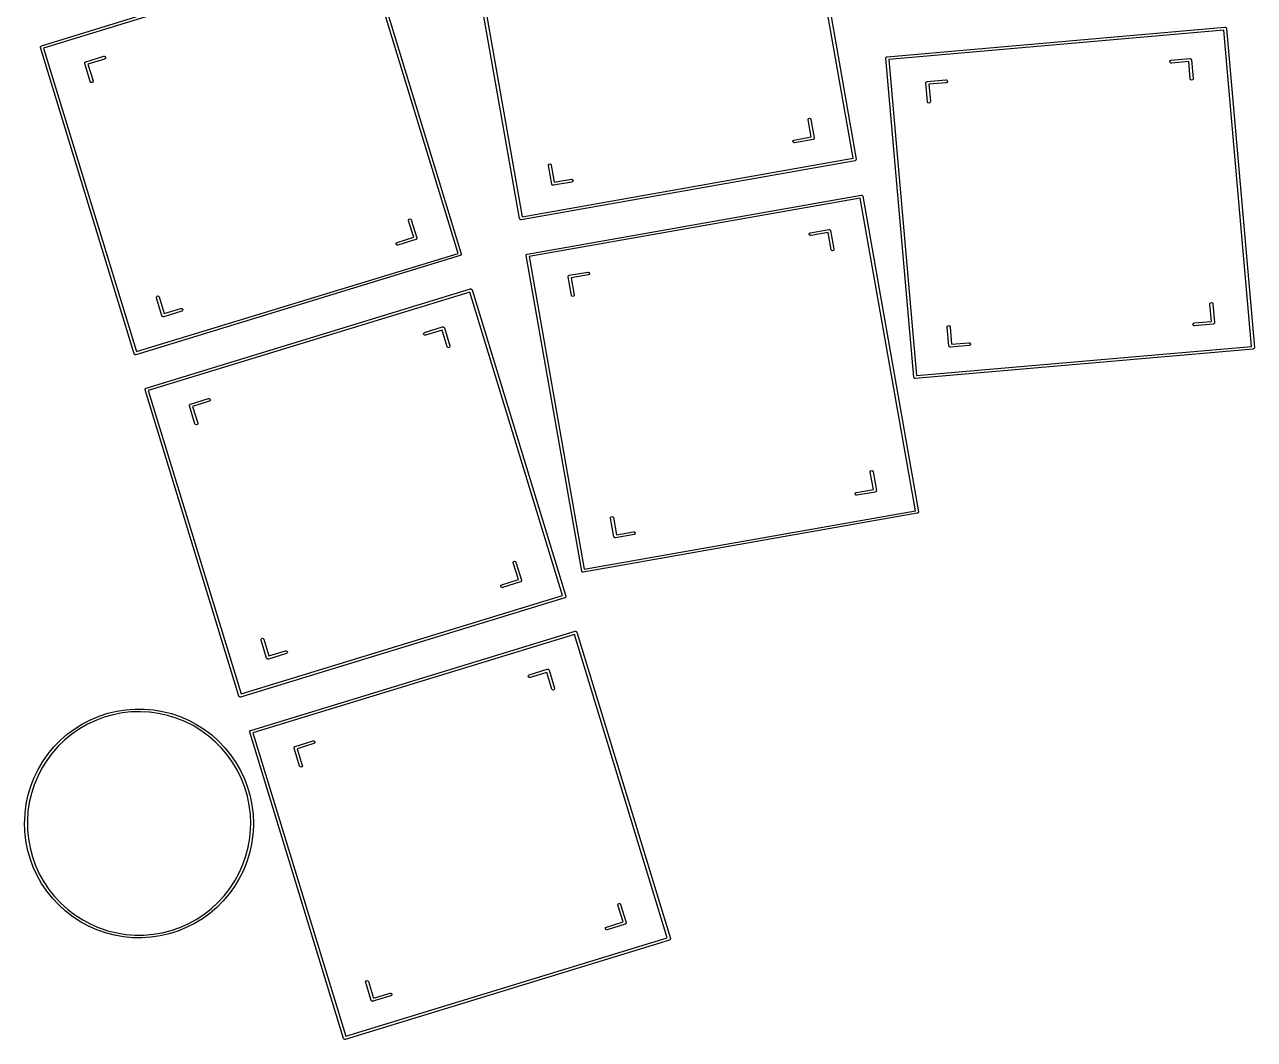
# Model space of a CAD drawing. Extents: x 39 to 182, y 15 to 130.
# Drawn here: x 39.3 to 104.6, y 38.3 to 92.2 of the extents above; entities that cross this region are included whole.
import ezdxf

# ---------------------------------------------------------------- set-up
doc = ezdxf.new("R2010")
doc.units = 0
doc.layers.add('BLACK', color=7, linetype='CONTINUOUS')

msp = doc.modelspace()

# ---------------------------------------------------------------- linework, layer by layer
at = {"layer": 'BLACK', "linetype": 'CONTINUOUS'}
for p, q in [((83.3122, 85.108), (80.3862, 101.702)), ((80.5209, 101.802), (83.4729, 85.0602)), ((65.5987, 81.9085), (62.6467, 98.6502)), ((62.8074, 98.6024), (65.7334, 82.0084)), ((62.3331, 80.0619), (57.4066, 96.1757)), ((57.5281, 96.2912), (62.4984, 80.0341)), ((40.221, 91.0783), (45.6302, 92.7321)), ((46.4058, 92.8124), (40.3366, 90.9568)), ((85.1154, 90.4984), (103.047, 92.0672)), ((103.047, 92.0672), (103.057, 92.0663)), ((103.057, 92.0663), (103.06, 92.0672)), ((103.06, 92.0672), (103.063, 92.0658)), ((103.063, 92.0658), (103.073, 92.0649)), ((103.073, 92.0649), (103.089, 92.0537)), ((103.089, 92.0537), (103.106, 92.0455)), ((102.985, 91.9112), (85.2031, 90.3555)), ((104.454, 75.1253), (102.985, 91.9112)), ((103.106, 92.0455), (103.109, 92.0393)), ((103.109, 92.0393), (103.115, 92.0355)), ((103.115, 92.0355), (103.12, 92.0166)), ((103.12, 92.0166), (103.128, 91.999)), ((103.128, 91.999), (104.61, 75.0637)), ((40.168, 91.0105), (40.1756, 91.0285)), ((40.1692, 91.0007), (40.168, 91.0105)), ((40.1685, 90.9975), (40.1692, 91.0007)), ((40.17, 90.9945), (40.1685, 90.9975)), ((40.1712, 90.9847), (40.17, 90.9945)), ((45.1415, 74.7275), (40.1712, 90.9847)), ((40.1756, 91.0285), (40.18, 91.0475)), ((40.18, 91.0475), (40.1854, 91.0515)), ((40.1854, 91.0515), (40.1881, 91.0578)), ((40.1881, 91.0578), (40.2054, 91.0666)), ((40.2054, 91.0666), (40.221, 91.0783)), ((40.3366, 90.9568), (45.263, 74.8431)), ((42.5192, 90.1608), (42.5268, 90.1788)), ((42.5204, 90.151), (42.5192, 90.1608)), ((42.5196, 90.1478), (42.5204, 90.151)), ((42.5211, 90.1448), (42.5196, 90.1478)), ((42.5224, 90.135), (42.5211, 90.1448)), ((42.8147, 89.1787), (42.5224, 90.135)), ((42.5268, 90.1788), (42.5312, 90.1977)), ((42.5312, 90.1977), (42.5366, 90.2018)), ((42.5366, 90.2018), (42.5392, 90.2081)), ((42.5392, 90.2081), (42.5566, 90.2169)), ((42.5566, 90.2169), (42.5722, 90.2286)), ((42.5722, 90.2286), (43.5285, 90.521)), ((43.5723, 90.3776), (42.6877, 90.1071)), ((42.6877, 90.1071), (42.9582, 89.2225)), ((43.5285, 90.521), (43.5543, 90.5242)), ((43.5543, 90.5242), (43.6015, 90.5041)), ((43.6133, 90.4084), (43.5723, 90.3776)), ((43.6015, 90.5041), (43.6248, 90.4584)), ((43.6248, 90.4584), (43.6133, 90.4084)), ((85.0472, 90.4302), (85.0486, 90.4332)), ((85.048, 90.427), (85.0472, 90.4302)), ((85.0472, 90.4171), (85.048, 90.427)), ((86.5288, 73.4818), (85.0472, 90.4171)), ((85.0486, 90.4332), (85.0494, 90.4431)), ((85.0494, 90.4431), (85.0606, 90.459)), ((85.0606, 90.459), (85.0689, 90.4767)), ((85.0689, 90.4767), (85.075, 90.4795)), ((85.075, 90.4795), (85.0789, 90.4851)), ((85.0789, 90.4851), (85.0977, 90.4901)), ((85.0977, 90.4901), (85.1154, 90.4984)), ((85.2031, 90.3555), (86.6717, 73.5696)), ((100.121, 90.2432), (100.143, 90.2897)), ((100.134, 90.1937), (100.121, 90.2432)), ((100.176, 90.1642), (100.134, 90.1937)), ((100.143, 90.2897), (100.189, 90.3114)), ((100.202, 90.162), (100.176, 90.1642)), ((100.189, 90.3114), (101.185, 90.3986)), ((101.124, 90.2426), (100.202, 90.162)), ((101.204, 89.3211), (101.124, 90.2426)), ((101.185, 90.3986), (101.195, 90.3977)), ((101.195, 90.3977), (101.198, 90.3986)), ((101.198, 90.3986), (101.201, 90.3972)), ((101.201, 90.3972), (101.211, 90.3963)), ((101.211, 90.3963), (101.227, 90.3851)), ((101.227, 90.3851), (101.245, 90.3769)), ((101.245, 90.3769), (101.248, 90.3707)), ((101.248, 90.3707), (101.253, 90.3669)), ((101.253, 90.3669), (101.258, 90.348)), ((101.258, 90.348), (101.266, 90.3304)), ((101.266, 90.3304), (101.354, 89.3342)), ((42.8456, 89.1377), (42.8147, 89.1787)), ((42.8956, 89.1262), (42.8456, 89.1377)), ((42.9413, 89.1494), (42.8956, 89.1262)), ((42.9613, 89.1967), (42.9413, 89.1494)), ((42.9582, 89.2225), (42.9613, 89.1967)), ((87.1703, 89.1102), (87.1717, 89.1132)), ((87.1712, 89.107), (87.1703, 89.1102)), ((87.1703, 89.0971), (87.1712, 89.107)), ((87.2575, 88.1009), (87.1703, 89.0971)), ((87.1717, 89.1132), (87.1726, 89.1231)), ((87.1726, 89.1231), (87.1837, 89.139)), ((87.1837, 89.139), (87.192, 89.1567)), ((87.192, 89.1567), (87.1981, 89.1596)), ((87.1981, 89.1596), (87.202, 89.1651)), ((87.202, 89.1651), (87.2208, 89.1701)), ((87.2208, 89.1701), (87.2385, 89.1784)), ((87.2385, 89.1784), (88.2347, 89.2655)), ((88.2477, 89.1161), (87.3263, 89.0355)), ((87.3263, 89.0355), (87.4069, 88.114)), ((88.2347, 89.2655), (88.2606, 89.2633)), ((88.2942, 89.1378), (88.2477, 89.1161)), ((88.2606, 89.2633), (88.3026, 89.2338)), ((88.3159, 89.1843), (88.2942, 89.1378)), ((88.3026, 89.2338), (88.3159, 89.1843)), ((101.226, 89.2746), (101.204, 89.3211)), ((101.272, 89.2529), (101.226, 89.2746)), ((101.322, 89.2662), (101.272, 89.2529)), ((101.351, 89.3082), (101.322, 89.2662)), ((101.354, 89.3342), (101.351, 89.3082)), ((87.2791, 88.0544), (87.2575, 88.1009)), ((87.3256, 88.0328), (87.2791, 88.0544)), ((87.3752, 88.046), (87.3256, 88.0328)), ((87.4046, 88.0881), (87.3752, 88.046)), ((87.4069, 88.114), (87.4046, 88.0881)), ((80.9215, 87.1749), (80.9471, 87.2193)), ((80.9215, 87.1488), (80.9215, 87.1749)), ((81.0821, 86.2379), (80.9215, 87.1488)), ((80.9471, 87.2193), (80.9953, 87.2369)), ((80.9953, 87.2369), (81.0435, 87.2193)), ((81.0435, 87.2193), (81.0692, 87.1749)), ((81.0692, 87.1749), (81.2428, 86.1901)), ((80.1712, 86.0773), (81.0821, 86.2379)), ((81.2428, 86.1901), (81.2428, 86.1802)), ((81.2428, 86.1802), (81.244, 86.1771)), ((81.244, 86.1771), (81.2428, 86.1739)), ((80.1092, 86.0034), (80.1267, 86.0516)), ((80.1267, 85.9552), (80.1092, 86.0034)), ((80.1267, 86.0516), (80.1712, 86.0773)), ((80.1712, 85.9295), (80.1267, 85.9552)), ((80.1972, 85.9295), (80.1712, 85.9295)), ((81.182, 86.1032), (80.1972, 85.9295)), ((81.1989, 86.1129), (81.182, 86.1032)), ((81.2172, 86.1196), (81.1989, 86.1129)), ((81.2206, 86.1255), (81.2172, 86.1196)), ((81.2264, 86.1288), (81.2206, 86.1255)), ((81.2331, 86.1472), (81.2264, 86.1288)), ((81.2428, 86.164), (81.2331, 86.1472)), ((81.2428, 86.1739), (81.2428, 86.164)), ((83.4121, 84.9733), (65.6856, 81.8476)), ((65.7334, 82.0084), (83.3122, 85.108)), ((83.429, 84.983), (83.4121, 84.9733)), ((83.4473, 84.9897), (83.429, 84.983)), ((83.4507, 84.9956), (83.4473, 84.9897)), ((83.4565, 84.9989), (83.4507, 84.9956)), ((83.4632, 85.0172), (83.4565, 84.9989)), ((83.4729, 85.0341), (83.4632, 85.0172)), ((83.4729, 85.0602), (83.4729, 85.0503)), ((83.4729, 85.0503), (83.4741, 85.0471)), ((83.4741, 85.0471), (83.4729, 85.044)), ((83.4729, 85.044), (83.4729, 85.0341)), ((67.1342, 84.7438), (67.1598, 84.7882)), ((67.1342, 84.7178), (67.1342, 84.7438)), ((67.3078, 83.733), (67.1342, 84.7178)), ((67.1598, 84.7882), (67.208, 84.8058)), ((67.208, 84.8058), (67.2562, 84.7882)), ((67.2562, 84.7882), (67.2819, 84.7438)), ((67.2819, 84.7438), (67.4425, 83.8329)), ((67.3176, 83.7161), (67.3078, 83.733)), ((67.3242, 83.6978), (67.3176, 83.7161)), ((67.3301, 83.6944), (67.3242, 83.6978)), ((67.3335, 83.6885), (67.3301, 83.6944)), ((67.3518, 83.6819), (67.3335, 83.6885)), ((67.3687, 83.6721), (67.3518, 83.6819)), ((67.3785, 83.6721), (67.3687, 83.6721)), ((67.3817, 83.671), (67.3785, 83.6721)), ((67.3848, 83.6721), (67.3817, 83.671)), ((67.3947, 83.6721), (67.3848, 83.6721)), ((68.3795, 83.8458), (67.3947, 83.6721)), ((67.4425, 83.8329), (68.3535, 83.9935)), ((68.3535, 83.9935), (68.3795, 83.9935)), ((68.3795, 83.9935), (68.4239, 83.9678)), ((68.4239, 83.8714), (68.3795, 83.8458)), ((68.4239, 83.9678), (68.4415, 83.9196)), ((68.4415, 83.9196), (68.4239, 83.8714)), ((66.0068, 80.0257), (83.7333, 83.1514)), ((83.6855, 82.9906), (66.1067, 79.891)), ((86.6115, 66.3966), (83.6855, 82.9906)), ((83.7333, 83.1514), (83.7432, 83.1514)), ((83.7432, 83.1514), (83.7464, 83.1525)), ((83.7464, 83.1525), (83.7495, 83.1514)), ((83.7495, 83.1514), (83.7594, 83.1514)), ((83.7594, 83.1514), (83.7763, 83.1416)), ((83.7763, 83.1416), (83.7946, 83.135)), ((83.7946, 83.135), (83.798, 83.1291)), ((83.798, 83.1291), (83.8038, 83.1257)), ((83.8038, 83.1257), (83.8105, 83.1074)), ((83.8105, 83.1074), (83.8202, 83.0906)), ((83.8202, 83.0906), (86.7722, 66.3488)), ((59.7083, 81.8221), (59.7283, 81.8693)), ((59.7115, 81.7962), (59.7083, 81.8221)), ((59.9819, 80.9116), (59.7115, 81.7962)), ((59.7283, 81.8693), (59.774, 81.8926)), ((59.774, 81.8926), (59.824, 81.881)), ((59.824, 81.881), (59.8549, 81.8401)), ((59.8549, 81.8401), (60.1473, 80.8838)), ((65.6084, 81.8916), (65.5987, 81.9085)), ((65.6151, 81.8733), (65.6084, 81.8916)), ((65.6209, 81.8699), (65.6151, 81.8733)), ((65.6243, 81.864), (65.6209, 81.8699)), ((65.6426, 81.8574), (65.6243, 81.864)), ((65.6595, 81.8476), (65.6426, 81.8574)), ((65.6694, 81.8476), (65.6595, 81.8476)), ((65.6725, 81.8465), (65.6694, 81.8476)), ((65.6757, 81.8476), (65.6725, 81.8465)), ((65.6856, 81.8476), (65.6757, 81.8476)), ((80.9774, 81.0794), (80.995, 81.1276)), ((80.995, 81.0312), (80.9774, 81.0794)), ((80.995, 81.1276), (81.0394, 81.1532)), ((81.0394, 81.0055), (80.995, 81.0312)), ((81.0394, 81.1532), (82.0242, 81.3269)), ((81.0654, 81.0055), (81.0394, 81.0055)), ((81.9764, 81.1661), (81.0654, 81.0055)), ((82.137, 80.2552), (81.9764, 81.1661)), ((82.0242, 81.3269), (82.0341, 81.3269)), ((82.0341, 81.3269), (82.0372, 81.328)), ((82.0372, 81.328), (82.0404, 81.3269)), ((82.0404, 81.3269), (82.0502, 81.3269)), ((82.0502, 81.3269), (82.0671, 81.3171)), ((82.0671, 81.3171), (82.0854, 81.3105)), ((82.0854, 81.3105), (82.0888, 81.3046)), ((82.0888, 81.3046), (82.0947, 81.3012)), ((82.0947, 81.3012), (82.1013, 81.2829)), ((82.1013, 81.2829), (82.1111, 81.266)), ((82.1111, 81.266), (82.2847, 80.2812)), ((59.0448, 80.5603), (59.0563, 80.6103)), ((59.0681, 80.5146), (59.0448, 80.5603)), ((59.0563, 80.6103), (59.0973, 80.6412)), ((59.1153, 80.4946), (59.0681, 80.5146)), ((59.0973, 80.6412), (59.9819, 80.9116)), ((59.1412, 80.4977), (59.1153, 80.4946)), ((60.0975, 80.7901), (59.1412, 80.4977)), ((60.113, 80.8018), (60.0975, 80.7901)), ((60.1304, 80.8107), (60.113, 80.8018)), ((60.133, 80.8169), (60.1304, 80.8107)), ((60.1384, 80.821), (60.133, 80.8169)), ((60.1428, 80.84), (60.1384, 80.821)), ((60.1504, 80.8579), (60.1428, 80.84)), ((60.1473, 80.8838), (60.1485, 80.8739)), ((60.1485, 80.8739), (60.15, 80.871)), ((60.15, 80.871), (60.1492, 80.8677)), ((60.1492, 80.8677), (60.1504, 80.8579)), ((62.4486, 79.9404), (45.2352, 74.6777)), ((45.263, 74.8431), (62.3331, 80.0619)), ((62.4642, 79.9521), (62.4486, 79.9404)), ((62.4816, 79.961), (62.4642, 79.9521)), ((62.4842, 79.9672), (62.4816, 79.961)), ((62.4896, 79.9713), (62.4842, 79.9672)), ((62.494, 79.9903), (62.4896, 79.9713)), ((62.5016, 80.0082), (62.494, 79.9903)), ((62.4984, 80.0341), (62.4996, 80.0242)), ((62.4996, 80.0242), (62.5012, 80.0213)), ((62.5012, 80.0213), (62.5004, 80.018)), ((62.5004, 80.018), (62.5016, 80.0082)), ((65.9448, 79.9519), (65.946, 79.955)), ((65.946, 79.9487), (65.9448, 79.9519)), ((65.946, 79.9649), (65.9557, 79.9818)), ((65.946, 79.955), (65.946, 79.9649)), ((65.946, 79.9388), (65.946, 79.9487)), ((68.898, 63.1971), (65.946, 79.9388)), ((65.9557, 79.9818), (65.9624, 80.0001)), ((65.9624, 80.0001), (65.9682, 80.0035)), ((65.9682, 80.0035), (65.9716, 80.0093)), ((65.9716, 80.0093), (65.9899, 80.016)), ((65.9899, 80.016), (66.0068, 80.0257)), ((66.1067, 79.891), (69.0327, 63.297)), ((82.1627, 80.2108), (82.137, 80.2552)), ((82.2109, 80.1932), (82.1627, 80.2108)), ((82.2591, 80.2108), (82.2109, 80.1932)), ((82.2847, 80.2552), (82.2591, 80.2108)), ((82.2847, 80.2812), (82.2847, 80.2552)), ((68.2369, 78.8958), (69.2217, 79.0695)), ((69.2217, 79.0695), (69.2477, 79.0695)), ((69.2477, 79.0695), (69.2922, 79.0438)), ((69.2922, 79.0438), (69.3097, 78.9956)), ((69.3097, 78.9956), (69.2922, 78.9474)), ((68.1749, 78.8219), (68.1761, 78.8251)), ((68.1761, 78.8188), (68.1749, 78.8219)), ((68.1761, 78.835), (68.1858, 78.8518)), ((68.1761, 78.8251), (68.1761, 78.835)), ((68.1761, 78.8089), (68.1761, 78.8188)), ((68.3497, 77.8241), (68.1761, 78.8089)), ((68.1858, 78.8518), (68.1925, 78.8702)), ((68.1925, 78.8702), (68.1983, 78.8735)), ((68.1983, 78.8735), (68.2017, 78.8794)), ((68.2017, 78.8794), (68.22, 78.8861)), ((68.22, 78.8861), (68.2369, 78.8958)), ((69.2477, 78.9217), (68.3368, 78.7611)), ((68.3368, 78.7611), (68.4974, 77.8502)), ((69.2922, 78.9474), (69.2477, 78.9217)), ((45.776, 72.9085), (62.9895, 78.1712)), ((62.9617, 78.0059), (45.8916, 72.787)), ((46.32, 77.7289), (46.3401, 77.7761)), ((46.3232, 77.703), (46.32, 77.7289)), ((46.6156, 76.7467), (46.3232, 77.703)), ((46.3401, 77.7761), (46.3858, 77.7994)), ((46.3858, 77.7994), (46.4358, 77.7878)), ((46.4358, 77.7878), (46.4666, 77.7469)), ((46.4666, 77.7469), (46.7371, 76.8623)), ((67.8881, 61.8921), (62.9617, 78.0059)), ((62.9895, 78.1712), (62.9993, 78.1724)), ((62.9993, 78.1724), (63.0023, 78.174)), ((63.0023, 78.174), (63.0056, 78.1732)), ((63.0056, 78.1732), (63.0154, 78.1744)), ((63.0154, 78.1744), (63.0333, 78.1668)), ((63.0333, 78.1668), (63.0523, 78.1624)), ((63.0523, 78.1624), (63.0564, 78.157)), ((63.0564, 78.157), (63.0626, 78.1544)), ((63.0626, 78.1544), (63.0715, 78.137)), ((63.0715, 78.137), (63.0832, 78.1214)), ((63.0832, 78.1214), (68.0535, 61.8643)), ((68.3754, 77.7797), (68.3497, 77.8241)), ((68.4236, 77.7621), (68.3754, 77.7797)), ((68.4718, 77.7797), (68.4236, 77.7621)), ((68.4974, 77.8241), (68.4718, 77.7797)), ((68.4974, 77.8502), (68.4974, 77.8241)), ((46.7371, 76.8623), (47.6217, 77.1327)), ((47.6217, 77.1327), (47.6475, 77.1359)), ((47.6475, 77.1359), (47.6947, 77.1159)), ((47.6947, 77.1159), (47.718, 77.0701)), ((47.718, 77.0701), (47.7065, 77.0202)), ((102.25, 77.3668), (102.252, 77.3927)), ((102.331, 76.4453), (102.25, 77.3668)), ((102.252, 77.3927), (102.282, 77.4348)), ((102.282, 77.4348), (102.331, 77.448)), ((102.331, 77.448), (102.378, 77.4263)), ((102.378, 77.4263), (102.399, 77.3799)), ((102.399, 77.3799), (102.487, 76.3837)), ((46.6273, 76.7311), (46.6156, 76.7467)), ((46.6361, 76.7138), (46.6273, 76.7311)), ((46.6424, 76.7111), (46.6361, 76.7138)), ((46.6464, 76.7057), (46.6424, 76.7111)), ((46.6654, 76.7014), (46.6464, 76.7057)), ((46.6834, 76.6937), (46.6654, 76.7014)), ((46.6932, 76.6949), (46.6834, 76.6937)), ((46.6964, 76.6942), (46.6932, 76.6949)), ((46.6994, 76.6957), (46.6964, 76.6942)), ((46.7092, 76.6969), (46.6994, 76.6957)), ((47.6655, 76.9893), (46.7092, 76.6969)), ((47.7065, 77.0202), (47.6655, 76.9893)), ((101.409, 76.3647), (102.331, 76.4453)), ((102.487, 76.3837), (102.486, 76.3738)), ((60.5067, 75.7788), (60.5182, 75.8288)), ((60.53, 75.7331), (60.5067, 75.7788)), ((60.5182, 75.8288), (60.5592, 75.8597)), ((60.5772, 75.713), (60.53, 75.7331)), ((60.5592, 75.8597), (61.5155, 76.152)), ((61.4876, 75.9867), (60.603, 75.7162)), ((61.7581, 75.1021), (61.4876, 75.9867)), ((61.5155, 76.152), (61.5253, 76.1532)), ((61.5253, 76.1532), (61.5283, 76.1548)), ((61.5283, 76.1548), (61.5315, 76.154)), ((61.5315, 76.154), (61.5413, 76.1552)), ((61.5413, 76.1552), (61.5593, 76.1476)), ((61.5593, 76.1476), (61.5783, 76.1432)), ((61.5783, 76.1432), (61.5823, 76.1378)), ((61.5823, 76.1378), (61.5886, 76.1352)), ((61.5886, 76.1352), (61.5974, 76.1178)), ((61.5974, 76.1178), (61.6091, 76.1022)), ((61.6091, 76.1022), (61.9015, 75.1459)), ((88.3033, 76.1466), (88.3056, 76.1725)), ((88.3905, 75.1504), (88.3033, 76.1466)), ((88.3056, 76.1725), (88.335, 76.2146)), ((88.335, 76.2146), (88.3846, 76.2279)), ((88.3846, 76.2279), (88.4311, 76.2062)), ((88.4311, 76.2062), (88.4528, 76.1597)), ((88.4528, 76.1597), (88.5334, 75.2382)), ((101.341, 76.2965), (101.363, 76.343)), ((101.354, 76.2469), (101.341, 76.2965)), ((101.396, 76.2175), (101.354, 76.2469)), ((101.363, 76.343), (101.409, 76.3647)), ((101.422, 76.2153), (101.396, 76.2175)), ((102.418, 76.3024), (101.422, 76.2153)), ((102.436, 76.3106), (102.418, 76.3024)), ((102.455, 76.3157), (102.436, 76.3106)), ((102.459, 76.3212), (102.455, 76.3157)), ((102.465, 76.3241), (102.459, 76.3212)), ((102.473, 76.3417), (102.465, 76.3241)), ((102.484, 76.3577), (102.473, 76.3417)), ((102.485, 76.3676), (102.484, 76.3577)), ((102.487, 76.3706), (102.485, 76.3676)), ((102.486, 76.3738), (102.487, 76.3706)), ((60.603, 75.7162), (60.5772, 75.713)), ((61.7889, 75.0611), (61.7581, 75.1021)), ((61.9047, 75.1201), (61.8846, 75.0729)), ((61.9015, 75.1459), (61.9047, 75.1201)), ((86.6717, 73.5696), (104.454, 75.1253)), ((88.3987, 75.1327), (88.3905, 75.1504)), ((88.4038, 75.1139), (88.3987, 75.1327)), ((88.4093, 75.11), (88.4038, 75.1139)), ((88.4122, 75.1039), (88.4093, 75.11)), ((88.4298, 75.0957), (88.4122, 75.1039)), ((88.4458, 75.0845), (88.4298, 75.0957)), ((88.4556, 75.0836), (88.4458, 75.0845)), ((88.4587, 75.0822), (88.4556, 75.0836)), ((88.4619, 75.0831), (88.4587, 75.0822)), ((88.4717, 75.0822), (88.4619, 75.0831)), ((89.4679, 75.1694), (88.4717, 75.0822)), ((88.5334, 75.2382), (89.4549, 75.3188)), ((89.4549, 75.3188), (89.4808, 75.3165)), ((89.5144, 75.1911), (89.4679, 75.1694)), ((89.4808, 75.3165), (89.5228, 75.2871)), ((89.5361, 75.2376), (89.5144, 75.1911)), ((89.5228, 75.2871), (89.5361, 75.2376)), ((45.1532, 74.7119), (45.1415, 74.7275)), ((45.1621, 74.6946), (45.1532, 74.7119)), ((45.1683, 74.6919), (45.1621, 74.6946)), ((45.1724, 74.6865), (45.1683, 74.6919)), ((45.1914, 74.6822), (45.1724, 74.6865)), ((45.2093, 74.6745), (45.1914, 74.6822)), ((45.2191, 74.6757), (45.2093, 74.6745)), ((45.2224, 74.675), (45.2191, 74.6757)), ((45.2253, 74.6765), (45.2224, 74.675)), ((45.2352, 74.6777), (45.2253, 74.6765)), ((61.8389, 75.0496), (61.7889, 75.0611)), ((61.8846, 75.0729), (61.8389, 75.0496)), ((104.542, 74.9824), (86.6101, 73.4136)), ((104.559, 74.9907), (104.542, 74.9824)), ((104.578, 74.9957), (104.559, 74.9907)), ((104.582, 75.0012), (104.578, 74.9957)), ((104.588, 75.0041), (104.582, 75.0012)), ((104.596, 75.0218), (104.588, 75.0041)), ((104.607, 75.0377), (104.596, 75.0218)), ((104.608, 75.0476), (104.607, 75.0377)), ((104.61, 75.0506), (104.608, 75.0476)), ((104.61, 75.0637), (104.609, 75.0538)), ((104.609, 75.0538), (104.61, 75.0506)), ((86.5371, 73.4641), (86.5288, 73.4818)), ((86.5421, 73.4453), (86.5371, 73.4641)), ((86.5476, 73.4414), (86.5421, 73.4453)), ((86.5505, 73.4353), (86.5476, 73.4414)), ((86.5682, 73.4271), (86.5505, 73.4353)), ((86.5841, 73.4159), (86.5682, 73.4271)), ((86.594, 73.415), (86.5841, 73.4159)), ((86.597, 73.4136), (86.594, 73.415)), ((86.6002, 73.4145), (86.597, 73.4136)), ((86.6101, 73.4136), (86.6002, 73.4145)), ((45.7231, 72.8408), (45.7307, 72.8587)), ((45.7243, 72.8309), (45.7231, 72.8408)), ((45.7235, 72.8277), (45.7243, 72.8309)), ((45.725, 72.8247), (45.7235, 72.8277)), ((45.7263, 72.8149), (45.725, 72.8247)), ((50.6966, 56.5577), (45.7263, 72.8149)), ((45.7307, 72.8587), (45.7351, 72.8777)), ((45.7351, 72.8777), (45.7405, 72.8817)), ((45.7405, 72.8817), (45.7431, 72.888)), ((45.7431, 72.888), (45.7605, 72.8968)), ((45.7605, 72.8968), (45.776, 72.9085)), ((45.8916, 72.787), (50.8181, 56.6733)), ((48.0742, 71.991), (48.0819, 72.009)), ((48.0754, 71.9812), (48.0742, 71.991)), ((48.0747, 71.978), (48.0754, 71.9812)), ((48.0762, 71.975), (48.0747, 71.978)), ((48.0774, 71.9652), (48.0762, 71.975)), ((48.3698, 71.0089), (48.0774, 71.9652)), ((48.0819, 72.009), (48.0862, 72.028)), ((48.0862, 72.028), (48.0916, 72.032)), ((48.0916, 72.032), (48.0943, 72.0383)), ((48.0943, 72.0383), (48.1117, 72.0471)), ((48.1117, 72.0471), (48.1272, 72.0588)), ((48.1272, 72.0588), (49.0835, 72.3512)), ((49.1274, 72.2078), (48.2428, 71.9373)), ((48.2428, 71.9373), (48.5132, 71.0527)), ((49.0835, 72.3512), (49.1094, 72.3544)), ((49.1094, 72.3544), (49.1566, 72.3343)), ((49.1683, 72.2386), (49.1274, 72.2078)), ((49.1566, 72.3343), (49.1799, 72.2886)), ((49.1799, 72.2886), (49.1683, 72.2386)), ((48.4007, 70.9679), (48.3698, 71.0089)), ((48.4507, 70.9564), (48.4007, 70.9679)), ((48.4964, 70.9797), (48.4507, 70.9564)), ((48.5164, 71.0269), (48.4964, 70.9797)), ((48.5132, 71.0527), (48.5164, 71.0269)), ((84.2208, 68.4635), (84.2464, 68.508)), ((84.2208, 68.4375), (84.2208, 68.4635)), ((84.3814, 67.5265), (84.2208, 68.4375)), ((84.2464, 68.508), (84.2947, 68.5255)), ((84.2947, 68.5255), (84.3429, 68.508)), ((84.3429, 68.508), (84.3685, 68.4635)), ((84.3685, 68.4635), (84.5422, 67.4787)), ((83.4085, 67.2921), (83.426, 67.3403)), ((83.426, 67.2439), (83.4085, 67.2921)), ((83.426, 67.3403), (83.4705, 67.3659)), ((83.4705, 67.2182), (83.426, 67.2439)), ((83.4705, 67.3659), (84.3814, 67.5265)), ((84.4813, 67.3918), (83.4965, 67.2182)), ((84.4982, 67.4016), (84.4813, 67.3918)), ((84.5165, 67.4083), (84.4982, 67.4016)), ((84.5199, 67.4141), (84.5165, 67.4083)), ((84.5258, 67.4175), (84.5199, 67.4141)), ((84.5324, 67.4358), (84.5258, 67.4175)), ((84.5422, 67.4527), (84.5324, 67.4358)), ((84.5422, 67.4787), (84.5422, 67.4688)), ((84.5422, 67.4688), (84.5433, 67.4657)), ((84.5433, 67.4657), (84.5422, 67.4626)), ((84.5422, 67.4626), (84.5422, 67.4527)), ((83.4965, 67.2182), (83.4705, 67.2182)), ((86.7114, 66.2619), (68.9849, 63.1363)), ((69.0327, 63.297), (86.6115, 66.3966)), ((70.4335, 66.0325), (70.4591, 66.0769)), ((70.4335, 66.0064), (70.4335, 66.0325)), ((70.6071, 65.0216), (70.4335, 66.0064)), ((70.4591, 66.0769), (70.5073, 66.0944)), ((70.5073, 66.0944), (70.5556, 66.0769)), ((70.5556, 66.0769), (70.5812, 66.0325)), ((70.5812, 66.0325), (70.7418, 65.1215)), ((86.7283, 66.2717), (86.7114, 66.2619)), ((86.7466, 66.2783), (86.7283, 66.2717)), ((86.75, 66.2842), (86.7466, 66.2783)), ((86.7558, 66.2876), (86.75, 66.2842)), ((86.7625, 66.3059), (86.7558, 66.2876)), ((86.7722, 66.3228), (86.7625, 66.3059)), ((86.7722, 66.3488), (86.7722, 66.3389)), ((86.7722, 66.3389), (86.7734, 66.3358)), ((86.7734, 66.3358), (86.7722, 66.3327)), ((86.7722, 66.3327), (86.7722, 66.3228)), ((70.6169, 65.0047), (70.6071, 65.0216)), ((70.6235, 64.9864), (70.6169, 65.0047)), ((70.6294, 64.983), (70.6235, 64.9864)), ((70.6328, 64.9772), (70.6294, 64.983)), ((70.6511, 64.9705), (70.6328, 64.9772)), ((70.668, 64.9608), (70.6511, 64.9705)), ((70.6779, 64.9608), (70.668, 64.9608)), ((70.681, 64.9596), (70.6779, 64.9608)), ((70.6841, 64.9608), (70.681, 64.9596)), ((70.694, 64.9608), (70.6841, 64.9608)), ((71.6788, 65.1344), (70.694, 64.9608)), ((70.7418, 65.1215), (71.6528, 65.2821)), ((71.6528, 65.2821), (71.6788, 65.2821)), ((71.6788, 65.2821), (71.7233, 65.2565)), ((71.7233, 65.1601), (71.6788, 65.1344)), ((71.7233, 65.2565), (71.7408, 65.2083)), ((71.7408, 65.2083), (71.7233, 65.1601)), ((65.2633, 63.6523), (65.2834, 63.6995)), ((65.2665, 63.6264), (65.2633, 63.6523)), ((65.537, 62.7418), (65.2665, 63.6264)), ((65.2834, 63.6995), (65.3291, 63.7228)), ((65.3291, 63.7228), (65.3791, 63.7113)), ((65.3791, 63.7113), (65.41, 63.6703)), ((65.41, 63.6703), (65.7023, 62.714)), ((64.6524, 62.4714), (65.537, 62.7418)), ((65.7055, 62.6881), (65.6979, 62.6702)), ((65.7023, 62.714), (65.7035, 62.7042)), ((65.7035, 62.7042), (65.7051, 62.7012)), ((65.7051, 62.7012), (65.7043, 62.6979)), ((65.7043, 62.6979), (65.7055, 62.6881)), ((68.9077, 63.1802), (68.898, 63.1971)), ((68.9144, 63.1619), (68.9077, 63.1802)), ((68.9203, 63.1585), (68.9144, 63.1619)), ((68.9236, 63.1527), (68.9203, 63.1585)), ((68.9419, 63.146), (68.9236, 63.1527)), ((68.9588, 63.1363), (68.9419, 63.146)), ((68.9687, 63.1363), (68.9588, 63.1363)), ((68.9718, 63.1351), (68.9687, 63.1363)), ((68.975, 63.1363), (68.9718, 63.1351)), ((68.9849, 63.1363), (68.975, 63.1363)), ((64.5999, 62.3905), (64.6114, 62.4405)), ((64.6232, 62.3448), (64.5999, 62.3905)), ((64.6114, 62.4405), (64.6524, 62.4714)), ((64.6704, 62.3248), (64.6232, 62.3448)), ((64.6962, 62.328), (64.6704, 62.3248)), ((65.6525, 62.6203), (64.6962, 62.328)), ((65.6681, 62.6321), (65.6525, 62.6203)), ((65.6855, 62.6409), (65.6681, 62.6321)), ((65.6881, 62.6471), (65.6855, 62.6409)), ((65.6935, 62.6512), (65.6881, 62.6471)), ((65.6979, 62.6702), (65.6935, 62.6512)), ((68.0037, 61.7706), (50.7902, 56.5079)), ((50.8181, 56.6733), (67.8881, 61.8921)), ((68.0193, 61.7823), (68.0037, 61.7706)), ((68.0366, 61.7912), (68.0193, 61.7823)), ((68.0393, 61.7974), (68.0366, 61.7912)), ((68.0447, 61.8015), (68.0393, 61.7974)), ((68.0491, 61.8205), (68.0447, 61.8015)), ((68.0567, 61.8384), (68.0491, 61.8205)), ((68.0535, 61.8643), (68.0547, 61.8544)), ((68.0547, 61.8544), (68.0562, 61.8515)), ((68.0562, 61.8515), (68.0555, 61.8482)), ((68.0555, 61.8482), (68.0567, 61.8384)), ((51.3311, 54.7388), (68.5446, 60.0014)), ((68.5167, 59.8361), (51.4467, 54.6172)), ((51.8751, 59.5591), (51.8951, 59.6063)), ((51.8782, 59.5332), (51.8751, 59.5591)), ((52.1706, 58.5769), (51.8782, 59.5332)), ((51.8951, 59.6063), (51.9408, 59.6296)), ((51.9408, 59.6296), (51.9908, 59.6181)), ((51.9908, 59.6181), (52.0217, 59.5771)), ((52.0217, 59.5771), (52.2921, 58.6925)), ((73.4432, 43.7223), (68.5167, 59.8361)), ((68.5446, 60.0014), (68.5544, 60.0027)), ((68.5544, 60.0027), (68.5574, 60.0042)), ((68.5574, 60.0042), (68.5606, 60.0034)), ((68.5606, 60.0034), (68.5704, 60.0046)), ((68.5704, 60.0046), (68.5884, 59.997)), ((68.5884, 59.997), (68.6074, 59.9926)), ((68.6074, 59.9926), (68.6114, 59.9872)), ((68.6114, 59.9872), (68.6177, 59.9846)), ((68.6177, 59.9846), (68.6265, 59.9672)), ((68.6265, 59.9672), (68.6382, 59.9517)), ((68.6382, 59.9517), (73.6086, 43.6945)), ((53.2206, 58.8195), (52.2643, 58.5271)), ((52.2921, 58.6925), (53.1767, 58.9629)), ((53.1767, 58.9629), (53.2026, 58.9661)), ((53.2026, 58.9661), (53.2498, 58.9461)), ((53.2615, 58.8504), (53.2206, 58.8195)), ((53.2498, 58.9461), (53.2731, 58.9004)), ((53.2731, 58.9004), (53.2615, 58.8504)), ((52.1823, 58.5614), (52.1706, 58.5769)), ((52.1912, 58.544), (52.1823, 58.5614)), ((52.1974, 58.5413), (52.1912, 58.544)), ((52.2015, 58.5359), (52.1974, 58.5413)), ((52.2205, 58.5316), (52.2015, 58.5359)), ((52.2384, 58.5239), (52.2205, 58.5316)), ((52.2482, 58.5252), (52.2384, 58.5239)), ((52.2515, 58.5244), (52.2482, 58.5252)), ((52.2545, 58.5259), (52.2515, 58.5244)), ((52.2643, 58.5271), (52.2545, 58.5259)), ((66.0617, 57.609), (66.0733, 57.659)), ((66.085, 57.5633), (66.0617, 57.609)), ((66.0733, 57.659), (66.1142, 57.6899)), ((66.1322, 57.5433), (66.085, 57.5633)), ((66.1142, 57.6899), (67.0705, 57.9822)), ((66.1581, 57.5464), (66.1322, 57.5433)), ((67.0427, 57.8169), (66.1581, 57.5464)), ((67.3131, 56.9323), (67.0427, 57.8169)), ((67.0705, 57.9822), (67.0804, 57.9835)), ((67.0804, 57.9835), (67.0833, 57.985)), ((67.0833, 57.985), (67.0866, 57.9842)), ((67.0866, 57.9842), (67.0964, 57.9854)), ((67.0964, 57.9854), (67.1143, 57.9778)), ((67.1143, 57.9778), (67.1333, 57.9734)), ((67.1333, 57.9734), (67.1374, 57.968)), ((67.1374, 57.968), (67.1436, 57.9654)), ((67.1436, 57.9654), (67.1525, 57.948)), ((67.1525, 57.948), (67.1642, 57.9325)), ((67.1642, 57.9325), (67.4566, 56.9761)), ((67.344, 56.8913), (67.3131, 56.9323)), ((67.394, 56.8798), (67.344, 56.8913)), ((67.4397, 56.9031), (67.394, 56.8798)), ((67.4597, 56.9503), (67.4397, 56.9031)), ((67.4566, 56.9761), (67.4597, 56.9503)), ((50.7083, 56.5422), (50.6966, 56.5577)), ((50.7171, 56.5248), (50.7083, 56.5422)), ((50.7234, 56.5221), (50.7171, 56.5248)), ((50.7274, 56.5167), (50.7234, 56.5221)), ((50.7464, 56.5124), (50.7274, 56.5167)), ((50.7644, 56.5047), (50.7464, 56.5124)), ((50.7742, 56.506), (50.7644, 56.5047)), ((50.7774, 56.5052), (50.7742, 56.506)), ((50.7804, 56.5067), (50.7774, 56.5052)), ((50.7902, 56.5079), (50.7804, 56.5067)), ((42.8326, 55.3058), (43.2824, 55.494)), ((43.2824, 55.494), (43.7459, 55.6455)), ((44.0257, 55.5686), (43.5577, 55.4366)), ((43.7459, 55.6455), (44.22, 55.7593)), ((44.503, 55.6618), (44.0257, 55.5686)), ((44.22, 55.7593), (44.7018, 55.8347)), ((44.9863, 55.7156), (44.503, 55.6618)), ((44.7018, 55.8347), (45.188, 55.8713)), ((45.4724, 55.7296), (44.9863, 55.7156)), ((45.188, 55.8713), (45.6756, 55.8687)), ((45.9581, 55.7037), (45.4724, 55.7296)), ((45.6756, 55.8687), (46.1614, 55.8271)), ((46.4399, 55.6382), (45.9581, 55.7037)), ((46.1614, 55.8271), (46.6423, 55.7466)), ((46.9148, 55.5333), (46.4399, 55.6382)), ((46.6423, 55.7466), (47.1152, 55.6278)), ((47.3795, 55.3899), (46.9148, 55.5333)), ((47.1152, 55.6278), (47.5771, 55.4715)), ((41.9853, 54.8245), (42.3993, 55.0822)), ((42.6618, 55.06), (42.24, 54.818)), ((42.3993, 55.0822), (42.8326, 55.3058)), ((43.102, 55.2667), (42.6618, 55.06)), ((43.5577, 55.4366), (43.102, 55.2667)), ((47.8309, 55.2089), (47.3795, 55.3899)), ((47.5771, 55.4715), (48.0249, 55.2786)), ((48.2659, 54.9916), (47.8309, 55.2089)), ((48.0249, 55.2786), (48.4558, 55.0505)), ((48.6816, 54.7393), (48.2659, 54.9916)), ((48.4558, 55.0505), (48.8671, 54.7885)), ((40.8854, 53.865), (41.2259, 54.2139)), ((41.4629, 54.2345), (41.1128, 53.897)), ((41.2259, 54.2139), (41.5934, 54.5345)), ((41.8395, 54.5422), (41.4629, 54.2345)), ((41.5934, 54.5345), (41.9853, 54.8245)), ((42.24, 54.818), (41.8395, 54.5422)), ((49.0753, 54.4538), (48.6816, 54.7393)), ((48.8671, 54.7885), (49.256, 54.4944)), ((49.4443, 54.137), (49.0753, 54.4538)), ((49.256, 54.4944), (49.62, 54.17)), ((51.2781, 54.671), (51.2858, 54.6889)), ((51.2793, 54.6611), (51.2781, 54.671)), ((51.2786, 54.6579), (51.2793, 54.6611)), ((51.2801, 54.6549), (51.2786, 54.6579)), ((51.2813, 54.6451), (51.2801, 54.6549)), ((56.2516, 38.3879), (51.2813, 54.6451)), ((51.2858, 54.6889), (51.2901, 54.7079)), ((51.2901, 54.7079), (51.2955, 54.712)), ((51.2955, 54.712), (51.2982, 54.7182)), ((51.2982, 54.7182), (51.3155, 54.727)), ((51.3155, 54.727), (51.3311, 54.7388)), ((51.4467, 54.6172), (56.3731, 38.5035)), ((40.5739, 53.4898), (40.8854, 53.865)), ((41.1128, 53.897), (40.7915, 53.5319)), ((49.7861, 53.791), (49.4443, 54.137)), ((49.62, 54.17), (49.9569, 53.8175)), ((50.0983, 53.4182), (49.7861, 53.791)), ((49.9569, 53.8175), (50.2644, 53.4391)), ((53.6293, 53.8212), (53.6369, 53.8392)), ((53.6305, 53.8114), (53.6293, 53.8212)), ((53.6298, 53.8082), (53.6305, 53.8114)), ((53.6313, 53.8052), (53.6298, 53.8082)), ((53.6325, 53.7954), (53.6313, 53.8052)), ((53.9249, 52.8391), (53.6325, 53.7954)), ((53.6369, 53.8392), (53.6413, 53.8582)), ((53.6413, 53.8582), (53.6467, 53.8622)), ((53.6467, 53.8622), (53.6494, 53.8685)), ((53.6494, 53.8685), (53.6667, 53.8773)), ((53.6667, 53.8773), (53.6823, 53.889)), ((53.6823, 53.889), (54.6386, 54.1814)), ((54.6824, 54.038), (53.7979, 53.7675)), ((53.7979, 53.7675), (54.0683, 52.8829)), ((54.6386, 54.1814), (54.6644, 54.1846)), ((54.6644, 54.1846), (54.7117, 54.1645)), ((54.7234, 54.0688), (54.6824, 54.038)), ((54.7117, 54.1645), (54.7349, 54.1188)), ((54.7349, 54.1188), (54.7234, 54.0688)), ((40.0461, 52.6707), (40.2936, 53.0909)), ((40.5012, 53.1417), (40.2438, 52.7291)), ((40.2936, 53.0909), (40.5739, 53.4898)), ((40.7915, 53.5319), (40.5012, 53.1417)), ((50.379, 53.0211), (50.0983, 53.4182)), ((50.2644, 53.4391), (50.5406, 53.0372)), ((50.6262, 52.6023), (50.379, 53.0211)), ((50.5406, 53.0372), (50.7837, 52.6145)), ((54.0683, 52.8829), (54.0715, 52.8571)), ((39.656, 51.7778), (39.8331, 52.2321)), ((39.8331, 52.2321), (40.0461, 52.6707)), ((40.0212, 52.2968), (39.8347, 51.8476)), ((40.2438, 52.7291), (40.0212, 52.2968)), ((50.8382, 52.1646), (50.6262, 52.6023)), ((50.7837, 52.6145), (50.9921, 52.1737)), ((53.9557, 52.7981), (53.9249, 52.8391)), ((54.0057, 52.7866), (53.9557, 52.7981)), ((54.0514, 52.8099), (54.0057, 52.7866)), ((54.0715, 52.8571), (54.0514, 52.8099)), ((39.5159, 51.3108), (39.656, 51.7778)), ((39.8347, 51.8476), (39.6856, 51.3847)), ((51.0137, 51.7111), (50.8382, 52.1646)), ((50.9921, 52.1737), (51.1644, 51.7176)), ((51.1514, 51.2447), (51.0137, 51.7111)), ((51.1644, 51.7176), (51.2996, 51.2491)), ((39.4136, 50.834), (39.5159, 51.3108)), ((39.6856, 51.3847), (39.575, 50.9112)), ((51.2504, 50.7685), (51.1514, 51.2447)), ((51.2996, 51.2491), (51.3969, 50.7713)), ((39.3295, 49.9449), (39.35, 50.3506)), ((39.35, 50.3506), (39.4136, 50.834)), ((39.5035, 50.4302), (39.4717, 49.9449)), ((39.575, 50.9112), (39.5035, 50.4302)), ((51.3101, 50.2859), (51.2504, 50.7685)), ((51.3301, 49.8), (51.3101, 50.2859)), ((51.3969, 50.7713), (51.4554, 50.2872)), ((51.4554, 50.2872), (51.475, 49.8)), ((39.3253, 49.8636), (39.3295, 49.9449)), ((39.3398, 49.3762), (39.3253, 49.8636)), ((39.4717, 49.9449), (39.4798, 49.4586)), ((51.323, 49.5103), (51.3301, 49.8)), ((51.4737, 49.6728), (51.4439, 49.1861)), ((51.475, 49.8), (51.4737, 49.6728)), ((39.3933, 48.8916), (39.3398, 49.3762)), ((39.4798, 49.4586), (39.5276, 48.9747)), ((39.5276, 48.9747), (39.615, 48.4963)), ((51.1961, 48.5468), (51.2793, 49.026)), ((51.2793, 49.026), (51.323, 49.5103)), ((51.4439, 49.1861), (51.3752, 48.7033)), ((39.4855, 48.4128), (39.3933, 48.8916)), ((39.6158, 47.9429), (39.4855, 48.4128)), ((39.615, 48.4963), (39.7413, 48.0267)), ((51.074, 48.0761), (51.1961, 48.5468)), ((51.3752, 48.7033), (51.268, 48.2277)), ((39.7834, 47.485), (39.6158, 47.9429)), ((39.7413, 48.0267), (39.9056, 47.569)), ((50.9136, 47.617), (51.074, 48.0761)), ((51.123, 47.7621), (50.9411, 47.3097)), ((51.268, 48.2277), (51.123, 47.7621)), ((39.9871, 47.042), (39.7834, 47.485)), ((39.9056, 47.569), (40.1069, 47.1263)), ((40.2258, 46.6168), (39.9871, 47.042)), ((40.1069, 47.1263), (40.3438, 46.7015)), ((50.4831, 46.7458), (50.7162, 47.1726)), ((50.7162, 47.1726), (50.9136, 47.617)), ((50.9411, 47.3097), (50.7236, 46.8733)), ((40.4977, 46.2121), (40.2258, 46.6168)), ((40.3438, 46.7015), (40.6147, 46.2977)), ((50.4717, 46.4558), (50.1872, 46.0599)), ((50.2157, 46.3396), (50.4831, 46.7458)), ((50.7236, 46.8733), (50.4717, 46.4558)), ((40.8013, 45.8305), (40.4977, 46.2121)), ((40.6147, 46.2977), (40.9177, 45.9173)), ((41.1344, 45.4744), (40.8013, 45.8305)), ((40.9177, 45.9173), (41.2509, 45.5631)), ((49.5859, 45.5995), (49.916, 45.9566)), ((50.1872, 46.0599), (49.8718, 45.688)), ((49.916, 45.9566), (50.2157, 46.3396)), ((41.4951, 45.1463), (41.1344, 45.4744)), ((41.2509, 45.5631), (41.6121, 45.2374)), ((41.8809, 44.8481), (41.4951, 45.1463)), ((41.6121, 45.2374), (41.9987, 44.9424)), ((48.8436, 44.9722), (49.2276, 45.2706)), ((49.5276, 45.3426), (49.1568, 45.0259)), ((49.2276, 45.2706), (49.5859, 45.5995)), ((49.8718, 45.688), (49.5276, 45.3426)), ((70.8184, 45.4825), (70.8384, 45.5297)), ((70.8216, 45.4566), (70.8184, 45.4825)), ((71.092, 44.5721), (70.8216, 45.4566)), ((70.8384, 45.5297), (70.8842, 45.553)), ((70.8842, 45.553), (70.9342, 45.5415)), ((70.9342, 45.5415), (70.965, 45.5005)), ((70.965, 45.5005), (71.2574, 44.5442)), ((42.2893, 44.5818), (41.8809, 44.8481)), ((41.9987, 44.9424), (42.4081, 44.68)), ((42.7179, 44.3492), (42.2893, 44.5818)), ((42.4081, 44.68), (42.8377, 44.4521)), ((42.8377, 44.4521), (43.2845, 44.2601)), ((47.5637, 44.2788), (48.0089, 44.4746)), ((48.3452, 44.4867), (47.9096, 44.2676)), ((48.0089, 44.4746), (48.4364, 44.7063)), ((48.7619, 44.74), (48.3452, 44.4867)), ((48.4364, 44.7063), (48.8436, 44.9722)), ((49.1568, 45.0259), (48.7619, 44.74)), ((70.2074, 44.3016), (71.092, 44.5721)), ((71.2076, 44.4505), (70.2513, 44.1582)), ((71.2232, 44.4623), (71.2076, 44.4505)), ((71.2405, 44.4711), (71.2232, 44.4623)), ((71.2432, 44.4773), (71.2405, 44.4711)), ((71.2486, 44.4814), (71.2432, 44.4773)), ((71.253, 44.5004), (71.2486, 44.4814)), ((71.2606, 44.5183), (71.253, 44.5004)), ((71.2574, 44.5442), (71.2586, 44.5344)), ((71.2586, 44.5344), (71.2601, 44.5314)), ((71.2601, 44.5314), (71.2594, 44.5282)), ((71.2594, 44.5282), (71.2606, 44.5183)), ((43.1636, 44.1516), (42.7179, 44.3492)), ((43.6238, 43.9904), (43.1636, 44.1516)), ((43.2845, 44.2601), (43.7456, 44.1054)), ((44.0955, 43.8667), (43.6238, 43.9904)), ((43.7456, 44.1054), (44.2177, 43.989)), ((44.5755, 43.7812), (44.0955, 43.8667)), ((44.2177, 43.989), (44.6979, 43.9116)), ((45.0609, 43.7345), (44.5755, 43.7812)), ((44.6979, 43.9116), (45.1827, 43.8739)), ((45.1827, 43.8739), (45.669, 43.876)), ((46.035, 43.7583), (45.5484, 43.7268)), ((45.669, 43.876), (46.1535, 43.918)), ((46.5175, 43.8287), (46.035, 43.7583)), ((46.1535, 43.918), (46.6329, 43.9995)), ((46.9928, 43.9375), (46.5175, 43.8287)), ((46.6329, 43.9995), (47.1041, 44.12)), ((47.4578, 44.0841), (46.9928, 43.9375)), ((47.1041, 44.12), (47.5637, 44.2788)), ((47.9096, 44.2676), (47.4578, 44.0841)), ((70.1549, 44.2207), (70.1665, 44.2707)), ((70.1782, 44.175), (70.1549, 44.2207)), ((70.1665, 44.2707), (70.2074, 44.3016)), ((70.2254, 44.155), (70.1782, 44.175)), ((70.2513, 44.1582), (70.2254, 44.155)), ((45.5484, 43.7268), (45.0609, 43.7345)), ((73.5588, 43.6008), (56.3453, 38.3381)), ((56.3731, 38.5035), (73.4432, 43.7223)), ((73.5743, 43.6125), (73.5588, 43.6008)), ((73.5917, 43.6214), (73.5743, 43.6125)), ((73.5943, 43.6276), (73.5917, 43.6214)), ((73.5997, 43.6317), (73.5943, 43.6276)), ((73.6041, 43.6507), (73.5997, 43.6317)), ((73.6117, 43.6686), (73.6041, 43.6507)), ((73.6086, 43.6945), (73.6098, 43.6847)), ((73.6098, 43.6847), (73.6113, 43.6817)), ((73.6113, 43.6817), (73.6105, 43.6784)), ((73.6105, 43.6784), (73.6117, 43.6686)), ((57.4301, 41.3893), (57.4502, 41.4365)), ((57.4333, 41.3634), (57.4301, 41.3893)), ((57.7257, 40.4071), (57.4333, 41.3634)), ((57.4502, 41.4365), (57.4959, 41.4598)), ((57.4959, 41.4598), (57.5459, 41.4483)), ((57.5459, 41.4483), (57.5768, 41.4073)), ((57.5768, 41.4073), (57.8472, 40.5227)), ((58.7756, 40.6497), (57.8193, 40.3573)), ((57.8472, 40.5227), (58.7318, 40.7931)), ((58.7318, 40.7931), (58.7576, 40.7963)), ((58.7576, 40.7963), (58.8049, 40.7763)), ((58.8166, 40.6806), (58.7756, 40.6497)), ((58.8049, 40.7763), (58.8282, 40.7306)), ((58.8282, 40.7306), (58.8166, 40.6806)), ((57.7374, 40.3916), (57.7257, 40.4071)), ((57.7463, 40.3742), (57.7374, 40.3916)), ((57.7525, 40.3716), (57.7463, 40.3742)), ((57.7566, 40.3662), (57.7525, 40.3716)), ((57.7755, 40.3618), (57.7566, 40.3662)), ((57.7935, 40.3542), (57.7755, 40.3618)), ((57.8033, 40.3554), (57.7935, 40.3542)), ((57.8065, 40.3546), (57.8033, 40.3554)), ((57.8095, 40.3561), (57.8065, 40.3546)), ((57.8193, 40.3573), (57.8095, 40.3561)), ((56.2634, 38.3724), (56.2516, 38.3879)), ((56.2722, 38.355), (56.2634, 38.3724)), ((56.2784, 38.3524), (56.2722, 38.355)), ((56.2825, 38.347), (56.2784, 38.3524)), ((56.3015, 38.3426), (56.2825, 38.347)), ((56.3194, 38.335), (56.3015, 38.3426)), ((56.3292, 38.3362), (56.3194, 38.335)), ((56.3325, 38.3354), (56.3292, 38.3362)), ((56.3355, 38.3369), (56.3325, 38.3354)), ((56.3453, 38.3381), (56.3355, 38.3369))]:
    msp.add_line(p, q, dxfattribs=at)

doc.saveas('drawing.dxf')
